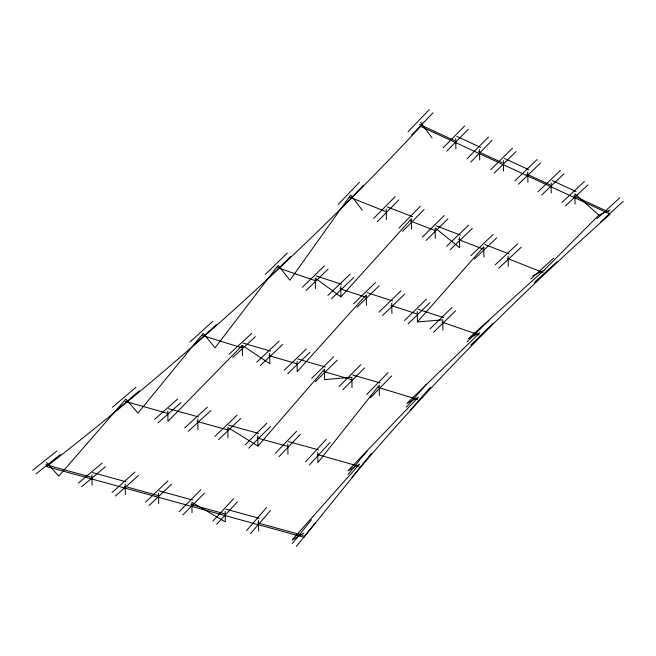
<?xml version="1.0" encoding="UTF-8"?>
<svg xmlns="http://www.w3.org/2000/svg" width="656" height="656" viewBox="0 0 656 656"><rect width="100%" height="100%" fill="white"/><g stroke="black" fill="none" stroke-linecap="round" stroke-linejoin="round"><path stroke-width="0.98" d="M292.314 543.512L311.493 519.757M348.074 474.444L367.253 450.688M296.323 546.407L315.503 522.66M352.083 477.347L371.263 453.591M227.968 437.757L227.812 427.441L257.947 446.047L324.466 369.262L324.613 379.635L351.854 377.225L352.001 387.598M246.517 530.655L266.541 507.539M250.42 533.689L270.444 510.565M406.359 407.155L426.556 384.17M410.238 410.205L430.443 387.22M442.939 330.239L442.792 319.866L417.429 321.899L483.808 246.738L483.956 257.111M315.421 288.542L315.274 278.169L340.923 296.881L411.435 218.842L411.583 229.215M305.54 461.873L326.253 439.299M309.353 465.006L330.058 442.431M212.856 521.126L233.692 498.658M216.652 524.275L237.48 501.807M338.193 204.442L359.439 182.319M408.065 131.708L429.319 109.593M341.924 207.649L363.178 185.533M411.796 134.923L433.05 112.799M275.315 453.37L296.561 431.246M279.046 456.584L300.292 434.461M366.688 394.559L388.081 372.567M370.394 397.79L391.796 375.798M269.69 353.346L269.837 363.719L242.31 345.392L167.961 421.349L167.813 410.976M373.641 218.448L395.174 196.57M443.12 147.854L464.645 125.977M377.331 221.703L398.864 199.826M446.81 151.11L468.335 129.232M398.832 228.157L420.348 206.271M466.957 158.891L488.474 137.006M402.522 231.412L424.047 209.526M470.647 162.147L492.172 140.261M179.219 511.606L200.81 489.778M182.901 514.87L204.5 493.05M303.908 533.082L291.936 540.126L359.668 464.013L347.942 470.754L418.397 397.192L406.769 403.506L479.954 332.674L468.441 338.578L543.963 270.338L598.895 215.135L610.08 210.01M339.185 386.458L360.849 364.703M342.858 389.738L364.523 367.983M245.098 444.875L266.853 423.194M248.755 448.163L270.51 426.482M422.398 237.119L444.26 215.537M490.647 169.748L512.508 148.174M426.039 240.424L447.9 218.842M494.288 173.053L516.149 151.479M311.69 378.364L333.617 356.848M315.323 381.685L337.241 360.16M429.983 328.935L451.976 307.475M433.608 332.256L455.6 310.805M302.457 287.213L324.482 265.787M306.073 290.542L328.098 269.116M378.963 312.231L400.996 290.805M382.579 315.561L404.604 294.142M404.473 320.579L426.482 299.144M408.089 323.908L430.106 302.473M467.121 341.719L489.13 320.276M470.778 345.081L492.787 323.638M265.327 274.388L287.385 252.986M268.935 277.726L290.993 256.324M353.453 303.884L375.503 282.474M357.061 307.213L379.111 285.811M284.196 370.279L306.368 348.984M287.787 373.633L309.96 352.338M327.885 295.454L350.091 274.192M331.469 298.816L353.674 277.554M446.588 246.32L468.778 225.041M514.87 180.851L537.067 159.58M450.18 249.674L472.369 228.403M518.461 184.213L540.651 162.934M214.897 436.379L237.136 415.15M218.481 439.741L240.719 418.512M470.885 255.651L493.156 234.454M538.15 191.609L560.421 170.404M474.468 259.022L496.731 237.816M541.725 194.971L563.996 173.774M145.607 502.078L167.911 480.905M149.183 505.448L171.487 484.284M256.709 362.186L279.12 341.12M260.268 365.581L282.679 344.507M495.132 264.917L517.609 243.909M561.897 202.524L584.373 181.523M498.675 268.312L521.151 247.312M565.439 205.927L587.924 184.926M229.231 354.109L251.863 333.256M232.749 357.528L255.381 336.676M184.713 427.884L207.403 407.097M188.223 431.32L210.912 410.525M530.843 278.997L553.582 258.243M596.96 218.661L619.699 197.915M534.337 282.433L557.083 261.687M600.461 222.105L623.2 201.351M190.01 341.973L212.815 321.292M193.495 345.417L216.308 324.736M112.02 492.558L134.988 472.041M115.481 496.034L138.457 475.51M154.537 419.405L177.661 399.045M157.973 422.899L181.097 402.538M112.455 407.253L135.948 387.278M115.825 410.804L139.318 390.828M78.449 483.046L102.049 463.169M81.803 486.613L105.403 466.736M32.8 470.229L56.941 450.959M36.055 473.886L60.196 454.608M532.615 275.864L543.963 270.338M168.518 408.68L198.522 416.913M228.518 425.145L258.513 433.386M288.509 441.619L318.504 449.852M197.103 421.505L227.099 429.737M257.259 438.019L287.262 446.252M92.635 472.599L125.944 481.742M159.252 490.885L192.569 500.028M225.877 509.171L259.186 518.314M45.789 464.719L91.217 477.191M124.533 486.334L157.842 495.477M191.15 504.62L224.467 513.763M257.775 522.906L303.203 535.378M317.258 454.493L359.127 466.359M125.181 401.333L167.108 413.272M243.089 343.121L270.477 351.075M297.824 359.021L325.212 366.983M352.6 374.937L379.988 382.891M268.952 355.634L296.34 363.588M323.72 371.55L351.108 379.504M378.496 387.466L417.659 399.471M202.376 335.626L241.523 347.664M316.102 275.922L341.604 284.261M367.106 292.601L392.608 300.94M418.11 309.279L443.612 317.627M339.956 288.747L365.458 297.086M390.96 305.434L416.47 313.773M441.972 322.112L479.134 334.921M277.619 267.689L314.732 280.497M387.237 206.935L412.419 216.636M436.125 225.779L460.463 235.151M484.792 244.532L509.122 253.913M410.459 221.047L434.165 230.182M458.495 239.563L482.832 248.936M507.162 258.316L542.979 272.543M349.705 197.194L385.269 211.339M456.838 136.391L480.676 147.428M504.513 158.465L528.875 169.748M552.188 180.539L576.025 191.577M419.446 124.402L454.616 140.687M478.454 151.725L502.291 162.762M526.653 174.045L549.958 184.836M573.795 195.873L608.965 212.159M598.895 215.135L574.91 193.725L575.058 204.098M46.494 462.423L58.761 476.125L125.886 399.037L137.965 413.108L203.155 333.355L215.07 347.803L278.16 265.352L289.919 280.202L350.681 194.988L362.301 210.223M420.553 122.254L432.033 137.875M91.93 474.895L92.086 485.21M551.073 182.688L551.22 193.061M527.76 171.897L527.908 182.27M508.138 256.111L508.285 266.484M503.398 160.613L503.546 170.986M479.561 149.576L479.708 159.949M459.479 237.357L459.626 247.73L435.149 227.976L435.289 238.349M455.723 138.539L455.871 148.912M417.29 311.526L417.429 321.899M391.788 303.187L391.927 313.56M386.253 209.133L386.4 219.506M379.381 395.552L379.242 385.179L317.947 462.521L317.799 452.148M366.425 305.22L366.286 294.847L297.225 371.681L297.078 361.308M340.776 286.508L340.923 296.881M287.804 443.915L287.951 454.288M257.808 435.682L257.947 446.047M258.48 520.61L258.628 530.983M242.31 345.392L242.449 355.765M225.172 511.467L225.311 521.84L191.855 502.324L192.003 512.697M197.809 419.209L197.956 429.582M158.547 493.181L158.695 503.554M125.239 484.038L125.386 494.411M359.726 468.163L303.966 537.231L46.551 466.564C179.769 363.03 305.614 249.92 420.619 126.403L610.137 214.151C521.208 293.216 436.699 377.356 359.726 468.163"/></g></svg>
